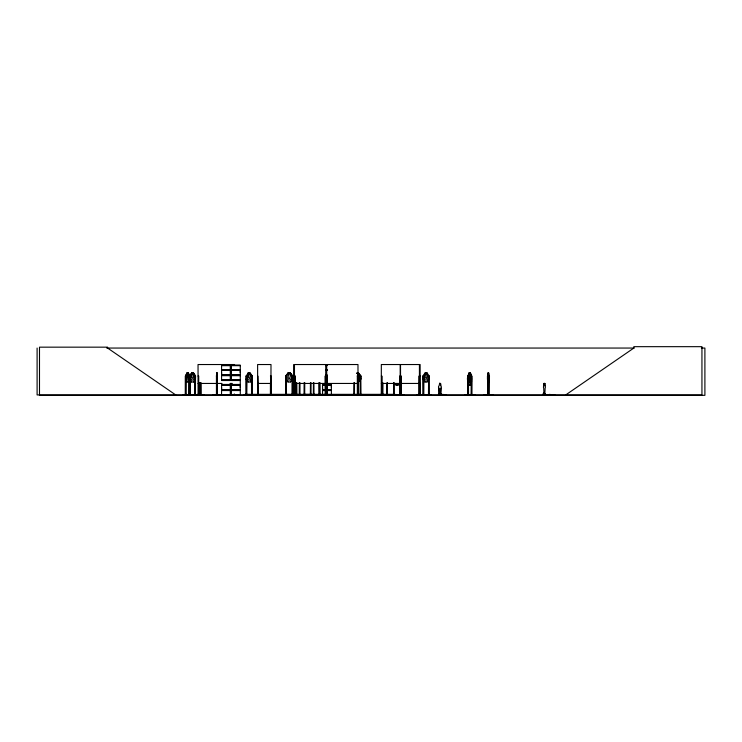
<?xml version="1.0" encoding="UTF-8"?>
<svg xmlns="http://www.w3.org/2000/svg" width="742" height="742" viewBox="0 0 742 742"><rect width="100%" height="100%" fill="white"/><g stroke="black" fill="none" stroke-linecap="round" stroke-linejoin="round"><path stroke-width="1.11" d="M221.58 389.68L221.58 385.33L230.428 385.33L230.428 389.68L221.58 389.68L221.589 387.51M221.58 374.803L221.58 370.462L230.428 370.462L230.428 374.803L221.58 374.803L221.589 372.632M230.419 385.33L230.419 389.68M230.419 370.462L230.419 374.803M240.287 389.68L231.439 389.68L231.448 387.51M240.287 374.803L231.439 374.803L231.448 372.632M240.278 387.51L240.278 385.33M240.278 372.632L240.278 370.462M322.538 389.68L322.538 385.33L331.386 385.33L331.377 389.68L322.538 389.68L322.547 387.51M331.377 387.51L331.377 385.33M266.999 394.577L274.086 394.549M216.868 375.795L216.914 373.078M216.785 375.777L216.692 394.93L217.091 372.994L217.258 376.027L216.794 375.944M217.007 376.018L217.026 373.467L216.868 375.925M471.244 394.243L471.226 394.93L471.272 375.795M212.963 394.577L220.606 394.577M544.841 394.215L545.12 388.14A1.577 0.946 -90 0 0 544.925 385.664L544.776 383.568M186.01 375.916L185.954 394.93M190.304 394.93L190.286 375.767L190.165 394.93M246.854 375.869L246.696 394.93M251.751 375.916L251.686 394.93M439.607 383.271L439.208 385.664A1.577 1.428 -90 0 0 438.912 388.14L439.208 394.215L440.674 394.215L440.933 388.14A1.577 1.428 -90 0 0 440.637 385.664L440.655 383.753L439.923 383.169M440.674 394.215L440.933 388.14M217.091 377.344L217.026 378.503L216.914 377.344M428.598 375.869L428.468 394.93M286.412 375.916L286.273 394.93M292.06 375.99L292.005 394.93M360.195 375.99L360.167 394.93L354.583 394.438M217.174 378.272L217.054 380.052L216.822 378.272M488.032 376.027C488.774 366.483 488.783 385.228 488.032 376.027L487.448 375.999L487.448 378.995L488.023 381.991L488.672 381.991M543.905 383.957L543.979 385.664L543.997 383.753M543.905 393.585L544.331 393.316L543.487 393.177L543.58 394.558M484.201 394.577L492.809 394.577M439.431 393.585L440.043 393.455L439.431 393.316M439.459 393.501L439.561 393.26M255.146 394.874L260.192 394.549M544.044 393.306L543.589 393.548L544.183 393.585M469.909 373.467L470.326 377.344L469.5 378.503L469.102 376.027L469.974 373.467M469.5 376.463L469.102 380.34L469.909 381.509L470.326 379.023L469.436 376.463M488.097 372.994L487.55 376.027L488.023 372.994L488.672 372.994M488.598 381.991L489.145 378.967M544.174 393.455L543.58 393.51L544.072 393.594M378.29 394.577L390.83 394.568M403.639 394.874L394.29 394.438M403.639 394.577L397.295 394.93L403.657 394.92M292.997 394.92L292.969 394.345M468.48 376.027L469.092 373.078L470.391 373.078L470.929 378.272L470.122 380.052L469.306 380.052L468.48 378.272L468.48 376.027C466.273 376.917 467.942 382.937 469.009 384.996L470.345 384.996M469.092 376.073L468.48 381.277L469.306 383.058L470.122 383.058L470.929 381.277L470.929 379.023L470.326 376.073L469.027 376.073L467.868 379.023L469.139 381.991M464.965 394.874L474.787 394.577L464.974 394.837M464.974 394.577L474.787 394.577M182.504 394.837L204.245 394.577M543.914 383.753L544.786 383.401M248.876 373.467L248.236 377.344L249.544 378.503L250.221 376.027L249.544 373.467L248.839 373.467M191.649 373.078L190.694 378.272L191.974 380.052L193.245 380.052L194.497 378.272L193.551 373.078L191.603 373.078L189.702 376.027L189.637 394.93M357.319 375.795L357.384 394.93M244.192 394.874L247.884 394.837M247.884 394.577L244.211 394.577L254.033 394.577M314.691 394.874L311.853 394.549L321.286 394.577M198.513 394.92L198.568 394.243M221.561 379.876L230.437 380.052M221.543 394.772L221.589 390.552L230.428 390.552L230.428 394.744L221.561 394.92M231.374 394.8L231.448 390.552L240.287 390.552L240.287 394.744L231.411 394.92M467.905 394.93L467.896 375.999L469.139 372.994M467.933 376.027L469.167 373.078M469.009 375.999L470.345 375.999L471.587 378.995L470.345 381.991L469.074 381.991L467.831 378.995L469.074 375.999M470.326 381.917L471.55 378.967L470.28 375.999M470.28 384.996L471.55 381.972L471.55 376.027M381.824 394.92L381.861 376.027L381.323 376.027M382.158 394.874L382.315 382.853M393.139 394.883L393.13 394.345M185.583 376.027L186.956 373.078L186.27 378.272L187.197 380.052L188.106 380.052L189.015 378.272M188.292 381.991L189.757 378.995M542.875 394.911L554.793 394.911L548.505 394.725M544.025 394.911L544.007 393.177M544.294 394.911L544.405 393.9M188.292 372.994L189.711 376.027L191.621 372.994M193.541 381.991L195.461 378.967L195.517 375.999L193.541 372.994M195.517 378.995L193.588 381.991L191.575 381.991L189.637 378.995L191.621 381.991M246.112 394.93L246.168 375.999L248.199 372.994M248.199 381.991L246.131 378.995L248.153 381.991L250.249 381.991L252.271 378.995L252.234 375.999L250.212 372.994L248.153 372.994M250.249 381.991L252.271 378.995M427.049 381.917L429.062 378.967L429.173 375.999L429.089 394.93M290.345 381.917L292.673 378.967M358.497 381.917L360.825 378.967M358.534 381.991L360.9 378.995L360.9 375.999L358.534 372.994L356.939 372.994M399.372 383.447L398.204 384.922L395.876 384.922M399.428 383.493L398.241 384.996L395.838 384.996L394.716 383.447M358.117 380.052L359.657 378.272L359.657 376.027L358.497 373.078L356.948 373.078M440.386 394.911L440.637 393.9M444.495 394.93L443.939 394.558M445.84 394.911L441.416 394.725M299.286 394.883L299.351 382.696M322.538 394.744L322.547 390.552L331.386 390.552L331.386 394.744L322.51 394.92M544.136 383.271L544.86 383.568M565.719 394.93L633.835 348.054L633.835 346.672L701.941 346.672L701.941 394.93L37.1 394.93L37.1 348.054M296.373 394.883L296.41 382.696M328.604 394.883L323.994 394.883M438.633 394.93L438.494 393.9L439.218 393.9M445.812 394.93L438.772 394.93M393.399 394.883L393.501 394.243M190.258 375.99L189.062 376.027M246.771 376.027L246.168 375.999M106.737 348.054L634.187 348.054M701.422 348.054L704.9 348.054L704.9 395.328L39.493 395.328L39.493 347.163L107.609 347.163L107.609 348.054L175.715 394.93M234.574 364.535L198.04 364.535L198.095 394.93L198.188 394.243M221.57 365.222L230.437 365.222M231.43 365.222L240.297 365.222M325.812 365.222L326.962 365.212M325.812 365.389L326.962 365.398M221.589 365.658L230.419 365.658L230.419 369.59M231.448 365.658L240.278 365.658M325.821 365.658L326.962 365.658M240.287 369.59L231.439 369.59L231.439 365.398L240.297 365.379L240.278 369.59M325.812 369.59L326.962 369.59M221.524 369.887L230.493 369.887M231.374 369.887L240.343 369.887M325.803 369.887L326.962 369.887M221.524 370.156L230.493 370.156M231.374 370.156L240.343 370.156M325.803 370.156L326.962 370.156M325.812 370.462L326.962 370.462M191.575 372.994L193.588 372.994M469.074 372.994L470.409 372.994L471.652 375.999L471.578 394.93M186.901 373.078L188.338 373.078L189.015 376.027L189.015 394.93M216.831 373.078L217.267 375.999M290.345 373.078L288.017 373.078L286.848 376.027L286.848 378.272L288.415 380.052L289.964 380.052L291.495 378.272L291.495 376.027L290.345 373.078L292.673 376.027L292.58 394.93M427.086 373.078L425.036 373.078L424.025 376.027L424.025 378.272L425.379 380.052L426.715 380.052L428.051 378.272L427.049 373.078M488.663 373.078L488.032 373.078L487.754 376.027L487.726 394.93M356.939 373.467L357.709 373.467L358.507 377.344M325.812 374.803L326.962 374.803M221.524 375.109L230.493 375.109M231.374 375.109L240.343 375.109M325.803 375.109L326.962 375.109M221.524 375.378L230.493 375.378M231.374 375.378L240.343 375.378M325.803 375.378L326.962 375.378M240.287 375.684L231.439 375.684L231.439 379.867L240.278 379.756M325.812 375.684L326.962 375.684M471.189 375.758L471.819 376.027L471.81 394.93M185.936 375.99L185.333 376.027L185.333 394.93M189.312 375.99L189.21 394.93M189.637 375.999L188.357 372.994L186.873 372.994L185.519 376.027L185.491 394.93M194.812 394.93L194.738 376.027L195.517 375.999L195.396 394.93L195.257 376.027M286.282 375.99L285.707 376.027L285.633 394.93M357.264 375.953L358.117 376.027L358.117 394.93M468.183 375.99L468.323 394.93M471.587 375.999L470.345 372.994M489.284 394.93L489.46 376.027L488.978 375.777M198.04 376.027L198.717 376.027L198.726 394.93M216.386 376.027L216.914 372.994L216.877 394.93M257.622 376.027L258.049 394.93M270.413 376.027L271.173 376.027L271.173 394.93M291.986 376.027L292.654 376.027M293.684 376.027L293.925 394.93M294.472 376.027L295.14 376.027L295.066 394.93M326.703 376.027L327.37 376.027L327.435 394.93M360.139 376.027L360.807 376.027L360.983 394.883M420.139 376.027L419.109 376.027L419.072 394.93M188.357 381.991L186.873 381.991L185.583 378.967M217.183 378.967C216.868 388.678 216.376 372.41 216.914 381.991M428.755 394.243L428.755 394.93L428.486 375.99L429.21 376.027L427.077 372.994L424.999 372.994L422.949 375.999L422.949 378.995L425.073 381.917M429.062 378.967L427.077 381.991L424.999 381.991L422.949 378.995M487.448 378.995L488.097 381.991M230.428 379.867L230.428 375.684L221.58 375.684L221.58 379.867L230.419 379.756L230.419 375.684M325.821 379.756L326.962 379.756L325.812 379.876M221.57 379.867L230.437 379.876M240.297 379.876L231.356 379.987L240.297 380.099M325.812 380.052L326.962 380.052M221.57 380.256L230.437 380.275M231.43 380.247L240.297 380.256L240.278 384.458M325.812 380.256L326.962 380.275M221.589 380.525L230.419 380.525M231.448 380.525L240.278 380.525M325.821 380.525L326.962 380.525M467.868 381.972L469.074 384.996M198.04 383.447L222.016 383.447M230.001 383.447L232.283 383.447M257.622 383.447L270.997 383.447M294.472 383.447L325.757 383.447M326.703 383.447L357.978 383.447M381.323 383.447L420.13 383.447M221.58 384.458L230.428 384.458M231.439 384.458L240.287 384.458M322.538 384.458L331.386 384.458M221.524 384.764L230.493 384.764M231.374 384.764L240.343 384.764M322.473 384.764L331.442 384.764M469.027 384.922L470.326 384.922M221.524 385.033L230.493 385.033M231.374 385.033L240.343 385.033M322.473 385.033L331.442 385.033M440.637 385.664L440.609 383.753M544.925 385.664L544.841 383.957M438.912 388.14L439.255 394.215M221.524 389.977L230.493 389.977M231.374 389.977L240.343 389.977M322.473 389.977L331.442 389.977M221.524 390.246L230.493 390.246M231.374 390.246L240.343 390.246M322.473 390.246L331.442 390.246M439.218 394.558L439.236 393.177L439.941 393.177L439.895 394.558M545.453 393.9L544.303 393.9L544.303 394.558M543.905 394.215L544.925 394.215M185.287 394.243L185.973 394.243M189.006 394.243L190.304 394.243M195.461 394.243L194.673 394.243L194.673 394.93M197.966 394.243L199.357 394.243L199.357 394.93M200.442 394.243L200.952 394.93L200.906 382.696M217.248 394.243L216.321 394.243L216.358 394.93M394.429 394.345L245.435 394.345L245.435 394.93M401.107 394.243L399.799 394.243L399.799 394.93M419.045 394.243L420.213 394.243M428.468 394.243L429.275 394.243L429.275 394.93M467.887 394.243L468.554 394.243M471.207 394.243L471.875 394.243M286.421 394.438L302.912 394.874M304.841 394.438L310.36 394.438M442.241 394.429L443.289 394.429M549.21 394.429L550.258 394.429M221.589 394.623L230.419 394.623L230.419 390.552M231.448 394.623L240.278 394.623M311.844 394.577L314.747 394.93M322.547 394.623L331.377 394.623M416.512 394.568L424.841 394.93L416.531 394.883M543.107 394.558L545.342 394.558M416.485 394.93L431.046 394.874M423.608 375.767L423.534 394.93M420.204 394.54L420.13 364.535L381.323 364.535L381.332 394.93L381.295 394.243M311.241 394.883L311.148 394.243M292.83 394.883L292.728 394.243M235.659 394.883L233.776 394.93M234.157 394.92L234.008 394.243L233.943 394.93M358.497 373.078L360.825 376.027M285.689 378.967L288.017 381.917M193.514 373.078L195.461 376.027M185.519 378.967L186.938 381.991M360.13 394.837L360.093 394.243M487.754 378.272L488.496 380.052L488.588 373.078M488.598 372.994L489.219 376.027M383.846 394.92L383.772 394.345M543.979 394.215L543.71 388.14A1.577 0.946 -90 0 1 543.979 385.664M545.342 393.9L545.453 394.725M544.146 394.558L544.146 393.9L542.996 393.9L542.996 394.725M543.923 393.177L543.923 394.558M487.939 380.47L487.958 394.93L487.995 394.243L487.494 394.93M487.605 375.777L487.652 394.93M471.476 382.696L471.439 394.93M468.49 381.583L468.536 394.93M468.156 381.583L468.119 394.93M441.193 394.725L441.193 393.9L440.47 393.9L440.47 394.558M441.026 393.9L441.026 394.558L438.661 394.558L438.661 393.9M439.292 393.177L439.292 394.558M439.051 393.9L439.051 394.725M428.987 394.243L429.006 394.93M423.821 394.93L423.821 394.243L423.014 394.243L423.014 394.93M423.691 394.93L423.756 376.027L423.014 376.027L423.135 394.93M423.2 376.027L423.302 394.93M420.065 394.243L420.065 394.93M419.638 376.027L419.638 394.93M419.499 382.853L419.638 394.93M419.425 364.535L419.425 394.93M419.323 376.027L419.286 394.93M400.828 376.027L400.986 394.92L401.042 376.027L399.919 376.027L399.873 394.93M400.726 376.027L400.763 394.93M400.513 364.535L400.587 394.93M400.448 376.027L400.439 394.93M400.235 364.535L400.17 394.93M400.133 376.027L400.096 394.93M394.29 394.243L394.29 394.93M394.215 382.696L394.215 394.93M393.575 382.696L393.65 394.93M387.491 394.243L387.491 394.93M387.426 382.853L387.333 394.93M387.176 382.853L387.176 394.93M387.101 382.853L387.083 394.93M383.03 394.243L383.03 394.93M382.955 382.853L382.891 394.93M382.399 394.243L382.38 394.93M382.13 394.243L382.213 394.93M382.047 382.853L382.019 394.93M381.638 376.027L381.676 394.93M381.536 376.027L381.499 394.93M360.733 394.243L360.733 394.93M358.052 394.93L357.978 364.535L326.703 364.535L326.721 394.93L326.842 376.027M357.904 394.243L357.885 394.93M357.672 394.243L357.69 394.93M357.588 376.027L357.523 394.93M354.583 394.243L354.583 394.93M354.509 382.696L354.435 394.93M353.943 394.243L353.943 394.93M353.869 382.696L353.795 394.93M327.231 376.027L327.296 394.93M327.129 394.243L327.148 394.93M326.916 394.243L326.944 394.93M325.951 394.93L325.896 376.027L325.219 376.027L325.302 394.93M325.673 394.93L325.757 364.535L294.472 364.535L294.472 394.93M325.358 376.027L325.46 394.93M325.163 394.243L325.163 394.93M319.793 382.696L319.793 394.93L319.691 382.696M319.589 394.243L319.607 394.93M319.199 382.696L319.283 394.93M319.106 382.696L319.134 394.93M314.089 394.243L314.089 394.93M313.922 382.696L313.987 394.93M313.838 394.243L313.829 394.93M313.523 394.243L313.532 394.93M313.439 382.696L313.374 394.93M313.272 394.243L313.272 394.93M311.074 382.696L311 394.93M310.508 394.243L310.508 394.93M310.434 382.696L310.36 394.93M304.841 394.243L304.841 394.93M304.767 382.696L304.693 394.93M304.201 394.243L304.201 394.93M304.127 382.696L304.053 394.93M299.879 382.696L299.879 394.93M299.703 394.243L299.703 394.93M299.564 382.696L299.527 394.93M296.763 394.243L296.772 394.93L296.735 382.696M296.522 382.696L296.559 394.93M296.197 382.696L296.169 394.93M295.205 394.243L295.205 394.93M295.01 376.027L294.926 394.93M294.611 376.027L294.611 394.93M294.416 394.243L294.416 394.93M293.971 394.243L293.999 394.93M293.684 364.535L293.684 394.93L293.647 394.243M292.292 394.345L292.292 394.93M291.94 394.243L291.94 394.93M286.421 394.243L286.421 394.93M285.781 394.243L285.781 394.93M270.923 394.243L270.923 394.93L270.997 364.535L257.622 364.535L257.622 394.93M270.663 376.027L270.663 394.93M270.422 382.853L270.413 394.93M257.799 376.027L257.873 394.93M257.771 394.243L257.771 394.93M252.15 394.93L252.206 376.027L251.482 376.027L251.547 394.93M252.03 376.027L251.928 394.93M251.417 394.243L251.417 394.93M246.826 394.243L246.826 394.93M246.632 376.027L246.548 394.93M246.196 376.027L246.316 394.93M246.019 394.243L246.019 394.93M245.852 394.345L245.852 394.93M240.278 374.803L240.287 370.462L231.439 370.462L231.439 374.803M240.278 375.684L240.287 379.867M240.278 389.68L240.287 385.33L231.439 385.33L231.439 389.68M234.63 394.243L234.639 394.93M234.574 394.243L234.583 394.93M217.211 375.777L217.211 394.93M217.091 372.994L217.128 394.93M216.441 376.027L216.441 394.93M200.665 382.696L200.72 394.93M200.498 382.696L200.479 394.93M199.31 382.696L199.329 394.93M199.144 382.696L199.088 394.93L198.912 382.696M198.791 394.243L198.893 394.93M195.174 394.243L195.155 394.93M194.886 375.777L194.979 394.93M190.017 394.243L189.998 394.93M189.804 394.243L189.822 394.93M189.581 380.47L189.581 394.93M189.442 378.244L189.442 394.93M185.76 394.243L185.76 394.93M185.713 376.027L185.639 394.93M468.694 378.012L469.352 380.284L468.666 382.622L469.565 380.702L470.409 382.659L469.788 380.266L470.447 378.095L469.584 379.821L468.694 378.012M187.411 373.467L186.965 377.344L187.865 378.503L188.338 376.027L187.865 373.467L187.346 373.467M192.28 373.467L191.659 377.344L192.911 378.503L193.56 376.027L192.911 373.467L192.234 373.467M425.695 373.467L425.045 377.344L426.362 378.503L427.049 376.027L426.362 373.467L425.695 373.467M288.777 373.467L288.026 377.344L288.777 378.503L289.556 378.503L290.345 376.027L289.556 373.467L288.777 373.467M248.227 373.078L247.225 378.272L248.561 380.052L249.887 380.052L251.204 378.272L251.204 376.027L250.221 373.078L248.19 373.078M287.979 372.994L285.614 375.999L285.614 378.995L287.979 381.991L290.382 381.991L292.747 378.995L292.747 375.999L290.382 372.994L287.979 372.994M230.437 365.389L221.57 365.398L221.589 369.59L230.428 369.59L230.428 365.398"/></g></svg>
